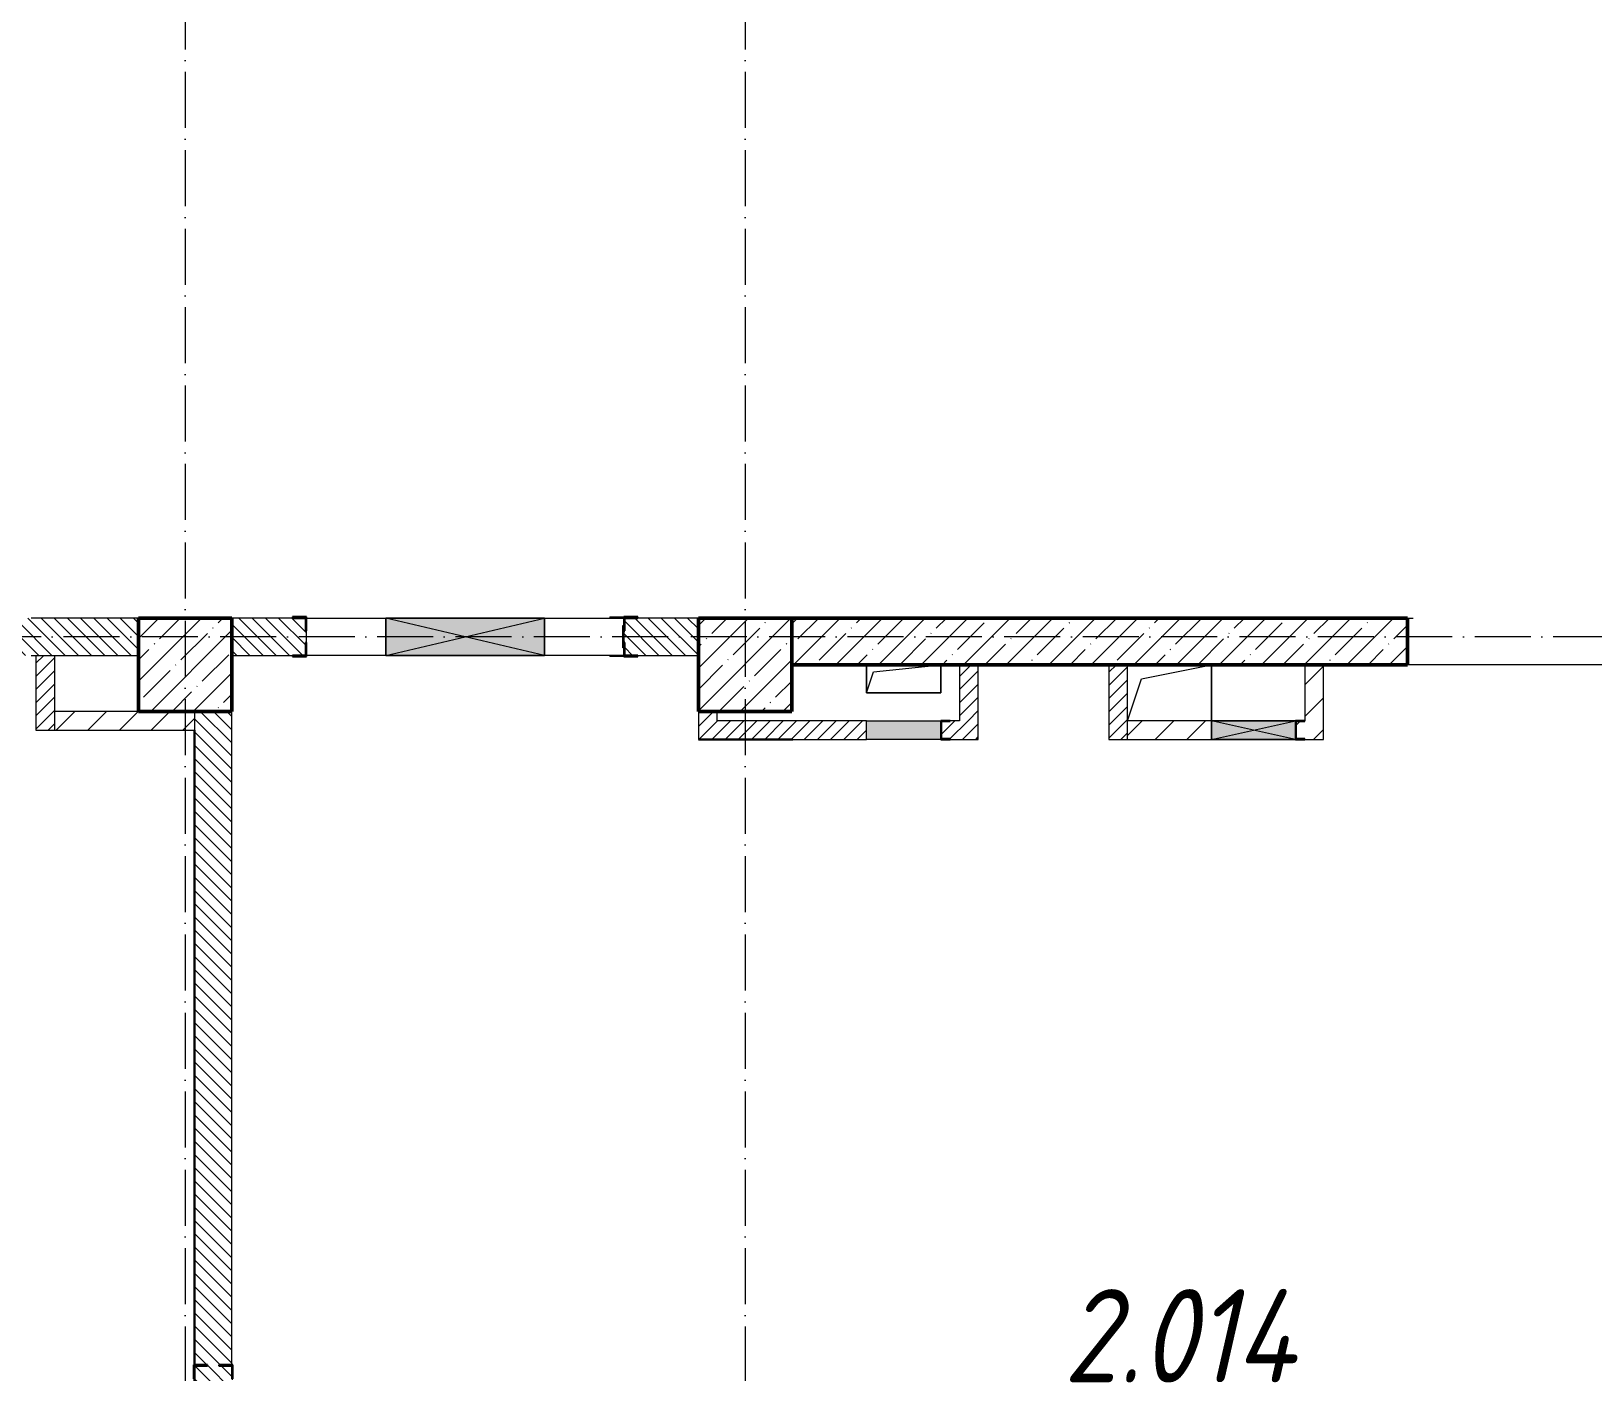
# Model space of a CAD drawing. Header units: millimetres. Extents: x -213536 to 1564669, y -45299 to 942238.
# Drawn here: x 19533 to 27901, y 518159 to 525341 of the extents above; entities that cross this region are included whole.
import ezdxf

# ---------------------------------------------------------------- set-up
doc = ezdxf.new("R2010")
doc.units = ezdxf.units.MM
doc.linetypes.add('50_200_ШТРИХ_1Т_ш5_п1_п1_', pattern=[700, 500, -100, 0, -100])
for name, color, linetype, lineweight in [('2.4) ПГП вычит ЖБбалки 0.4 м -', 24, 'Continuous', 30), ('3.1) ЖБ окна 1.2 м', 102, 'Continuous', 30), ('A-DETL-GENF-OTLN', 7, 'Continuous', 9), ('A-FLOR-____-OTLN', 7, 'Continuous', 9), ('A-GENM-____-MCUT', 7, 'Continuous', 25), ('A-GENM-____-OTLN', 7, 'Continuous', 9), ('A-GENM-____-OTLN-1', 7, 'Continuous', 25), ('A-GLAZ-____-OTLN', 7, 'Continuous', 9), ('A-WALL-____-MCUT', 7, 'Continuous', 13), ('A-WALL-____-MCUT-2', 7, 'Continuous', 50), ('A-WALL-____-OTLN', 7, 'Continuous', 9), ('A-WALL-____-PATT-1', 7, 'Continuous', 9), ('A-WALL-FNSH-MCUT-1', 7, 'Continuous', 9), ('I-WALL-____-OTLN', 7, 'Continuous', 9), ('S-COLS-____-MCUT', 7, 'Continuous', 50), ('S-COLS-____-OTLN', 7, 'Continuous', 9), ('S-GRID-____-OTLN-1', 7, '50_200_ШТРИХ_1Т_ш5_п1_п1_', 9), ('Марки помещений', 7, 'Continuous', 9)]:
    doc.layers.add(name, color=color, linetype=linetype, lineweight=lineweight)
doc.styles.add('ISOCPEUR_I_2', font='isocpeui.ttf', dxfattribs={"width": 0.85, "height": 2.3})
pattern_1 = [(135, (-15591.663, 459015.94), (-35.35534, -35.35534), [])]
pattern_2 = [(45, (-15591.663, 459015.94), (-35.35534, 35.35534), [])]
pattern_3 = [(45, (-15591.66, 459015.94), (-84.85281, 84.85281), [])]

# ---------------------------------------------------------------- blocks, each defined once
blk = doc.blocks.new('BSC_Колонна _Прямоугольная - 500х500-V14-АР1_План отверстий 2 этажа в осях 1-64_Ю-ЯЯ')
at = {"layer": 'S-COLS-____-OTLN'}
h = blk.add_hatch(dxfattribs=at)
h.set_pattern_fill('FP_23', color=256, style=0, pattern_type=2)
h.set_pattern_definition([(45, (-35950, -62931.04), (-114.04925, 114.04925), []), (45, (-35835.95, -62931.04), (-114.04925, 114.04925), [201.613, -40.323, 3.353, -36.97])])
h.paths.add_polyline_path([(-250, -250), (250, -250), (250, 250), (-250, 250)], flags=0)
at = {"layer": 'S-COLS-____-MCUT'}
for p, q in [((250, 250), (-250, 250)), ((-250, 250), (-250, -250)), ((250, -250), (250, 250)), ((-250, -250), (250, -250))]:
    blk.add_line(p, q, dxfattribs=at)
blk = doc.blocks.new('BSC_Колонна _Прямоугольная - 500х500-V44-АР1_План отверстий 2 этажа в осях 1-64_Ю-ЯЯ')
at = {"layer": 'S-COLS-____-OTLN'}
h = blk.add_hatch(dxfattribs=at)
h.set_pattern_fill('FP_54', color=256, style=0, pattern_type=2)
h.set_pattern_definition([(45, (-38950, -62931.04), (-114.04925, 114.04925), []), (45, (-38835.95, -62931.04), (-114.04925, 114.04925), [201.613, -40.323, 3.353, -36.97])])
h.paths.add_polyline_path([(-250, -250), (250, -250), (250, 250), (-250, 250)], flags=0)
at = {"layer": 'S-COLS-____-MCUT'}
for p, q in [((250, 250), (-250, 250)), ((-250, 250), (-250, -250)), ((250, -250), (250, 250)), ((-250, -250), (250, -250))]:
    blk.add_line(p, q, dxfattribs=at)
blk = doc.blocks.new('Фахверк_СКБ_Уголок - 200_3960-28268576-АР1_План отверстий 2 этажа в осях 1-64_Ю-ЯЯ')
at = {"layer": 'A-GENM-____-MCUT'}
for p, q in [((200, 156), (125, 156)), ((125, 156), (125, 81)), ((131, 81), (131, 150)), ((131, 150), (200, 150)), ((200, 150), (200, 156)), ((125, 81), (131, 81)), ((131, 19), (125, 19)), ((125, 19), (125, -56)), ((131, -50), (131, 19)), ((125, -56), (200, -56)), ((200, -50), (131, -50)), ((200, -56), (200, -50))]:
    blk.add_line(p, q, dxfattribs=at)
blk = doc.blocks.new('154_Стойка_СКБ_Уголок - СМ-2480_200-28346303-АР1_План отверстий 2 этажа в осях 1-64_Ю-ЯЯ')
at = {"layer": 'A-GENM-____-MCUT'}
for p, q in [((125, 156), (125, 81)), ((200, 156), (125, 156)), ((131, 81), (131, 150)), ((131, 150), (200, 150)), ((200, 150), (200, 156)), ((125, 81), (131, 81)), ((131, 19), (125, 19)), ((125, 19), (125, -56)), ((131, -50), (131, 19)), ((125, -56), (200, -56)), ((200, -50), (131, -50)), ((200, -56), (200, -50))]:
    blk.add_line(p, q, dxfattribs=at)
blk = doc.blocks.new('Стойка_Влож_Полоса боковая - Полоса-V150-АР1_План отверстий 2 этажа в осях 1-64_Ю-ЯЯ')
at = {"layer": 'A-GENM-____-OTLN'}
for p, q in [((-5, 60), (0, 60)), ((-5, -60), (-5, 60)), ((0, 31), (0, -31)), ((0, -60), (-5, -60))]:
    blk.add_line(p, q, dxfattribs=at)
blk = doc.blocks.new('Стойка_Влож_Уголок_Опорный - Уголок-28213941-АР1_План отверстий 2 этажа в осях 1-64_Ю-ЯЯ')
at = {"layer": 'A-GENM-____-OTLN'}
for p, q in [((-212, -6), (-212, 0)), ((0, 0), (0, -6)), ((-212, -75), (-212, -6)), ((-212, -6), (-206, -6)), ((-212, -75), (-206, -75)), ((-6, -6), (0, -6)), ((-6, -75), (0, -75)), ((0, -6), (0, -75))]:
    blk.add_line(p, q, dxfattribs=at)
blk = doc.blocks.new('Фахверк_СКБ_Уголок - 200_3550-28267367-АР1_План отверстий 2 этажа в осях 1-64_Ю-ЯЯ')
at = {"layer": 'A-GENM-____-MCUT'}
for p, q in [((200, 156), (125, 156)), ((125, 156), (125, 81)), ((131, 81), (131, 150)), ((131, 150), (200, 150)), ((200, 150), (200, 156)), ((125, 81), (131, 81)), ((131, 19), (125, 19)), ((125, 19), (125, -56)), ((131, -50), (131, 19)), ((125, -56), (200, -56)), ((200, -50), (131, -50)), ((200, -56), (200, -50))]:
    blk.add_line(p, q, dxfattribs=at)
blk = doc.blocks.new('AR_Отверстие Ниша - Лючок-32405627-АР1_План отверстий 2 этажа в осях 1-64_Ю-ЯЯ')
at = {"layer": 'A-GLAZ-____-OTLN'}
blk.add_hatch(color=256, dxfattribs=at).paths.add_polyline_path([(200, 50), (-200, 50), (-200, -50), (200, -50), (200, 47)], flags=0)
for p, q in [((-200, 50), (200, 50)), ((200, 50), (200, -50)), ((200, -50), (-200, -50))]:
    blk.add_line(p, q, dxfattribs=at)
blk = doc.blocks.new('154_Фахверк_СКБ_Швеллер - Тип_100_3960-28331862-АР1_План отверстий 2 этажа в осях 1-64_Ю-ЯЯ')
at = {"layer": 'A-GENM-____-MCUT'}
for p, q in [((175, 50), (125, 50)), ((125, 50), (125, -50)), ((128, 47), (175, 47)), ((128, -47), (128, 47)), ((175, 47), (175, 50)), ((125, -50), (175, -50)), ((175, -47), (128, -47)), ((175, -50), (175, -47))]:
    blk.add_line(p, q, dxfattribs=at)
blk = doc.blocks.new('AR_Отверстие прямоугольное _в плите_ - AR_Отверстие прямоугольное _в плите_-30459225-АР1_План отверстий 2 этажа в осях 1-64_Ю-ЯЯ')
at = {"layer": 'A-GENM-____-OTLN'}
for p, q in [((-200, 75), (-200, -75)), ((-200, -75), (-162.5, 37.5)), ((-162.5, 37.5), (200, 75)), ((200, -75), (200, 75)), ((-200, -75), (200, -75))]:
    blk.add_line(p, q, dxfattribs=at)
blk = doc.blocks.new('AR_Отверстие прямоугольное _в плите_ - AR_Отверстие прямоугольное _в плите_-30552670-АР1_План отверстий 2 этажа в осях 1-64_Ю-ЯЯ')
at = {"layer": 'A-GENM-____-OTLN'}
for p, q in [((-150, 75), (225, 150)), ((225, -150), (225, 150)), ((-225, -150), (-150, 75))]:
    blk.add_line(p, q, dxfattribs=at)
blk = doc.blocks.new('AR_Отверстие прямоугольное _в стене_ - AR_Отверстие прямоугольное _в стене__ОВ-36798040-АР1_План отверстий 2 этажа в осях 1-64_Ю-ЯЯ')
at = {"layer": 'A-GLAZ-____-OTLN'}
blk.add_hatch(color=256, dxfattribs=at).paths.add_polyline_path([(425, -100), (425, 100), (-425, 100), (-425, -100)], flags=0)
at = {"layer": 'A-DETL-GENF-OTLN'}
for p, q in [((-425, -100), (-425, 100)), ((-425, 100), (425, 100)), ((425, 100), (-425, -100)), ((-425, 100), (425, -100)), ((425, 100), (-425, 100)), ((-425, 100), (-425, -100)), ((425, 100), (425, -100)), ((425, -100), (425, 100)), ((425, -100), (-425, -100)), ((-425, -100), (425, -100))]:
    blk.add_line(p, q, dxfattribs=at)
blk = doc.blocks.new('AR_Отверстие прямоугольное _в стене_ - AR_Отверстие прямоугольное _в стене__ОВ-36815583-АР1_План отверстий 2 этажа в осях 1-64_Ю-ЯЯ')
at = {"layer": 'A-GLAZ-____-OTLN'}
blk.add_hatch(color=256, dxfattribs=at).paths.add_polyline_path([(-225, 50), (-225, -50), (225, -50), (225, 50)], flags=0)
at = {"layer": 'A-DETL-GENF-OTLN'}
for p, q in [((-225, 50), (225, 50)), ((225, 50), (-225, -50)), ((-225, 50), (225, -50)), ((225, 50), (-225, 50)), ((225, 50), (225, -50)), ((225, -50), (225, 50)), ((225, -50), (-225, -50)), ((-225, -50), (225, -50))]:
    blk.add_line(p, q, dxfattribs=at)
blk = doc.blocks.new('154_Фахверк_СКБ_Швеллер - Тип_100_3960_зеркало-36793856-АР1_План отверстий 2 этажа в осях 1-64_Ю-ЯЯ')
at = {"layer": 'A-GENM-____-MCUT'}
for p, q in [((175, 50), (125, 50)), ((125, 50), (125, -50)), ((128, 47), (175, 47)), ((128, -47), (128, 47)), ((175, 47), (175, 50)), ((125, -50), (175, -50)), ((175, -47), (128, -47)), ((175, -50), (175, -47))]:
    blk.add_line(p, q, dxfattribs=at)
blk = doc.blocks.new('2этаж')
at = {"layer": 'S-GRID-____-OTLN-1', "color": 251, "ltscale": 0.6, "true_color": 0x636466}
for p, q in [((20358.3, 549908.8), (20358.3, 511907.5)), ((23358.3, 549908.8), (23358.3, 511907.5)), ((88482.7, 522097), (-20260.4, 522097))]:
    blk.add_line(p, q, dxfattribs=at)

msp = doc.modelspace()

# ---------------------------------------------------------------- hatches: boundary and pattern name
at = {"layer": 'A-WALL-____-PATT-1'}
h = msp.add_hatch(dxfattribs=at)
h.set_pattern_fill('FP_6', color=256, style=0, pattern_type=2)
h.set_pattern_definition(pattern_1)
h.paths.add_polyline_path([(20108.3, 521997), (20108.3, 522197), (19464.3, 522197), (19464.3, 522128), (19458.3, 522128), (19458.3, 522066), (19464.3, 522066), (19464.3, 521997), (19743.2, 521997)], flags=0)
h.paths.add_polyline_path([(18552.3, 521997), (18552.3, 522066), (18558.3, 522066), (18558.3, 522128), (18552.3, 522128), (18552.3, 522197), (17808.3, 522197), (17808.3, 521997), (18483.3, 521997)], flags=0)
h.paths.add_polyline_path([(17408.3, 521997), (17408.3, 522197), (16714.3, 522197), (16714.3, 522128), (16708.3, 522128), (16708.3, 522066), (16714.3, 522066), (16714.3, 521997), (16783.3, 521997)], flags=0)
h.paths.add_polyline_path([(14608.3, 521997), (15002.3, 521997), (15002.3, 522066), (15008.3, 522066), (15008.3, 522128), (15002.3, 522128), (15002.3, 522197), (14608.3, 522197)], flags=0)
h = msp.add_hatch(dxfattribs=at)
h.set_pattern_fill('FP_6', color=256, style=0, pattern_type=2)
h.set_pattern_definition(pattern_1)
h.paths.add_polyline_path([(23108.3, 521997), (23108.3, 522197), (22714.3, 522197), (22714.3, 522128), (22708.3, 522128), (22708.3, 522066), (22714.3, 522066), (22714.3, 521997), (22783.3, 521997)], flags=0)
h.paths.add_polyline_path([(20933.3, 521997), (21002.3, 521997), (21002.3, 522066), (21008.3, 522066), (21008.3, 522128), (21002.3, 522128), (21002.3, 522197), (20608.3, 522197), (20608.3, 521997)], flags=0)
h = msp.add_hatch(dxfattribs=at)
h.set_pattern_fill('FP_13', color=256, style=0, pattern_type=2)
h.set_pattern_definition([(45, (-15591.66, 459015.94), (-114.04925, 114.04925), []), (45, (-15477.61, 459015.94), (-114.04925, 114.04925), [201.612, -40.322, 3.353, -36.97])])
h.paths.add_polyline_path([(29108.3, 521947), (29108.3, 522197), (28708.3, 522197), (28708.3, 521947)], flags=0)
h.paths.add_polyline_path([(26908.3, 521947), (26908.3, 522197), (23608.3, 522197), (23608.3, 521947), (26813.2, 521947)], flags=0)
h = msp.add_hatch(dxfattribs=at)
h.set_pattern_fill('FP_5', color=256, style=0, pattern_type=2)
h.set_pattern_definition(pattern_2)
h.paths.add_polyline_path([(19658.3, 521597), (19658.3, 521997), (19558.3, 521997), (19558.3, 521597)], flags=0)
h = msp.add_hatch(dxfattribs=at)
h.set_pattern_fill('FP_5', color=256, style=0, pattern_type=2)
h.set_pattern_definition(pattern_2)
h.paths.add_polyline_path([(24608.3, 521647), (24608.3, 521947), (24508.3, 521947), (24508.3, 521647)], flags=0)
h = msp.add_hatch(dxfattribs=at)
h.set_pattern_fill('FP_5', color=256, style=0, pattern_type=2)
h.set_pattern_definition(pattern_2)
h.paths.add_polyline_path([(25408.3, 521547), (25408.3, 521947), (25308.3, 521947), (25308.3, 521547)], flags=0)
h = msp.add_hatch(dxfattribs=at)
h.set_pattern_fill('FP_4', color=256, style=0, pattern_type=2)
h.set_pattern_definition(pattern_3)
h.paths.add_polyline_path([(26358.3, 521647), (26458.3, 521647), (26458.3, 521947), (26358.3, 521947)], flags=0)
h = msp.add_hatch(dxfattribs=at)
h.set_pattern_fill('FP_4', color=256, style=0, pattern_type=2)
h.set_pattern_definition(pattern_3)
h.paths.add_polyline_path([(19743.2, 521597), (20408.3, 521597), (20408.3, 521697), (19658.3, 521697), (19658.3, 521597)], flags=0)
h = msp.add_hatch(dxfattribs=at)
h.set_pattern_fill('FP_6', color=256, style=0, pattern_type=2)
h.set_pattern_definition(pattern_1)
h.paths.add_polyline_path([(20408.3, 514697), (20608.3, 514697), (20608.3, 518191), (20539.3, 518191), (20539.3, 518197), (20608.3, 518197), (20608.3, 521697), (20408.3, 521697), (20408.3, 518197), (20477.3, 518197), (20477.3, 518191), (20408.3, 518191), (20408.3, 516240.5)], flags=0)
h = msp.add_hatch(dxfattribs=at)
h.set_pattern_fill('FP_5', color=256, style=0, pattern_type=2)
h.set_pattern_definition(pattern_2)
h.paths.add_polyline_path([(23208.3, 521547), (23208.3, 521697), (23108.3, 521697), (23108.3, 521547)], flags=0)
h = msp.add_hatch(dxfattribs=at)
h.set_pattern_fill('FP_5', color=256, style=0, pattern_type=2)
h.set_pattern_definition(pattern_2)
h.paths.add_polyline_path([(24608.3, 521547), (24608.3, 521647), (24458.3, 521647), (24458.3, 521644), (24411.3, 521644), (24411.3, 521550), (24458.3, 521550), (24458.3, 521547)], flags=0)
h.paths.add_polyline_path([(23278.2, 521547), (24008.3, 521547), (24008.3, 521647), (23208.3, 521647), (23208.3, 521547)], flags=0)
h = msp.add_hatch(dxfattribs=at)
h.set_pattern_fill('FP_4', color=256, style=0, pattern_type=2)
h.set_pattern_definition(pattern_3)
h.paths.add_polyline_path([(25408.3, 521547), (25858.3, 521547), (25858.3, 521647), (25408.3, 521647)], flags=0)
h.paths.add_polyline_path([(26458.3, 521547), (26458.3, 521647), (26358.3, 521647), (26358.3, 521644), (26311.3, 521644), (26311.3, 521550), (26358.3, 521550), (26358.3, 521547)], flags=0)

# ---------------------------------------------------------------- linework, layer by layer
at = {"layer": '2.4) ПГП вычит ЖБбалки 0.4 м -'}
for points in [[(20408.3, 521597), (20408.3, 514697)], [(23108.3, 521547), (23614.9, 521547)]]:
    msp.add_lwpolyline(points, dxfattribs=at)
at = {"layer": 'A-FLOR-____-OTLN'}
for p, q in [((24008.3, 521797), (24008.3, 521947)), ((24408.3, 521947), (24408.3, 521797)), ((25858.3, 521947), (25858.3, 521647)), ((24408.3, 521797), (24008.3, 521797))]:
    msp.add_line(p, q, dxfattribs=at)
at = {"layer": 'A-WALL-____-MCUT'}
for p, q in [((20108.3, 522197), (19533.3, 522197)), ((20933.3, 522197), (20608.3, 522197)), ((23108.3, 522197), (22783.3, 522197)), ((21008.3, 522066), (21008.3, 522128)), ((19533.3, 521997), (20108.3, 521997)), ((20608.3, 521997), (20933.3, 521997)), ((22783.3, 521997), (23108.3, 521997)), ((20408.3, 521697), (20408.3, 518197)), ((20608.3, 518197), (20608.3, 521697))]:
    msp.add_line(p, q, dxfattribs=at)
at = {"layer": 'A-WALL-____-MCUT-2'}
for p, q in [((26908.3, 522197), (23608.3, 522197)), ((26908.3, 521947), (26908.3, 522197)), ((23608.3, 521947), (26908.3, 521947))]:
    msp.add_line(p, q, dxfattribs=at)
at = {"layer": 'A-WALL-____-OTLN'}
for p, q in [((26908.3, 522197), (26938.3, 522197)), ((28708.3, 521947), (26908.3, 521947))]:
    msp.add_line(p, q, dxfattribs=at)
at = {"layer": 'A-WALL-FNSH-MCUT-1'}
for p, q in [((19558.3, 521997), (19558.3, 521597)), ((19658.3, 521997), (19658.3, 521597)), ((24508.3, 521947), (24508.3, 521647)), ((24608.3, 521547), (24608.3, 521947)), ((25308.3, 521947), (25308.3, 521547)), ((25408.3, 521547), (25408.3, 521947)), ((26358.3, 521947), (26358.3, 521647)), ((26458.3, 521547), (26458.3, 521947)), ((20108.3, 521697), (19658.3, 521697)), ((23108.3, 521697), (23108.3, 521547)), ((23208.3, 521647), (23208.3, 521697)), ((24008.3, 521647), (23208.3, 521647)), ((24508.3, 521647), (24458.3, 521647)), ((25858.3, 521647), (25408.3, 521647)), ((19558.3, 521597), (20408.3, 521597)), ((23108.3, 521547), (24008.3, 521547)), ((24458.3, 521547), (24608.3, 521547)), ((25308.3, 521547), (25858.3, 521547)), ((26358.3, 521547), (26458.3, 521547))]:
    msp.add_line(p, q, dxfattribs=at)
at = {"layer": 'I-WALL-____-OTLN'}
for p, q in [((21008.3, 522197), (21433.3, 522197)), ((22283.3, 522197), (22708.3, 522197)), ((21433.3, 521997), (21008.3, 521997)), ((22708.3, 521997), (22283.3, 521997))]:
    msp.add_line(p, q, dxfattribs=at)

# ---------------------------------------------------------------- block references
at = {"layer": '3.1) ЖБ окна 1.2 м'}
msp.add_blockref('2этаж', (0, 0), dxfattribs=at)
at = {"layer": 'A-GENM-____-OTLN', "rotation": 269.9999999999995}
msp.add_blockref('Стойка_Влож_Уголок_Опорный - Уголок-28213941-АР1_План отверстий 2 этажа в осях 1-64_Ю-ЯЯ', (22708.3, 521991), dxfattribs=at)
at = {"layer": 'A-GENM-____-OTLN'}
for name, p in [('Стойка_Влож_Полоса боковая - Полоса-V150-АР1_План отверстий 2 этажа в осях 1-64_Ю-ЯЯ', (22708.3, 522097)), ('AR_Отверстие прямоугольное _в плите_ - AR_Отверстие прямоугольное _в плите_-30459225-АР1_План отверстий 2 этажа в осях 1-64_Ю-ЯЯ', (24208.3, 521872)), ('AR_Отверстие прямоугольное _в плите_ - AR_Отверстие прямоугольное _в плите_-30552670-АР1_План отверстий 2 этажа в осях 1-64_Ю-ЯЯ', (25633.3, 521797))]:
    msp.add_blockref(name, p, dxfattribs=at)
at = {"layer": 'A-GENM-____-OTLN-1'}
for name, p, rotation in [('Фахверк_СКБ_Уголок - 200_3960-28268576-АР1_План отверстий 2 этажа в осях 1-64_Ю-ЯЯ', (21133.3, 522147), 180), ('Фахверк_СКБ_Уголок - 200_3550-28267367-АР1_План отверстий 2 этажа в осях 1-64_Ю-ЯЯ', (20458.3, 518322), 269.9999999999999)]:
    msp.add_blockref(name, p, dxfattribs=dict(at, rotation=rotation))
for name, p in [('154_Стойка_СКБ_Уголок - СМ-2480_200-28346303-АР1_План отверстий 2 этажа в осях 1-64_Ю-ЯЯ', (22583.3, 522047)), ('154_Фахверк_СКБ_Швеллер - Тип_100_3960-28331862-АР1_План отверстий 2 этажа в осях 1-64_Ю-ЯЯ', (24283.3, 521597)), ('154_Фахверк_СКБ_Швеллер - Тип_100_3960_зеркало-36793856-АР1_План отверстий 2 этажа в осях 1-64_Ю-ЯЯ', (26183.3, 521597))]:
    msp.add_blockref(name, p, dxfattribs=at)
at = {"layer": 'A-GLAZ-____-OTLN', "rotation": 180}
for name, p in [('AR_Отверстие прямоугольное _в стене_ - AR_Отверстие прямоугольное _в стене__ОВ-36798040-АР1_План отверстий 2 этажа в осях 1-64_Ю-ЯЯ', (21858.3, 522097)), ('AR_Отверстие Ниша - Лючок-32405627-АР1_План отверстий 2 этажа в осях 1-64_Ю-ЯЯ', (24208.3, 521597)), ('AR_Отверстие прямоугольное _в стене_ - AR_Отверстие прямоугольное _в стене__ОВ-36815583-АР1_План отверстий 2 этажа в осях 1-64_Ю-ЯЯ', (26083.3, 521597))]:
    msp.add_blockref(name, p, dxfattribs=at)
at = {"layer": 'S-COLS-____-OTLN'}
for name, p in [('BSC_Колонна _Прямоугольная - 500х500-V14-АР1_План отверстий 2 этажа в осях 1-64_Ю-ЯЯ', (20358.3, 521947)), ('BSC_Колонна _Прямоугольная - 500х500-V44-АР1_План отверстий 2 этажа в осях 1-64_Ю-ЯЯ', (23358.3, 521947))]:
    msp.add_blockref(name, p, dxfattribs=at)

# ---------------------------------------------------------------- texts
at = {"layer": 'Марки помещений', "insert": (25065, 518602.1), "char_height": 500, "width": 769.62, "attachment_point": 1, "style": 'ISOCPEUR_I_2'}
msp.add_mtext('2.014', dxfattribs=at)

doc.saveas('drawing.dxf')
